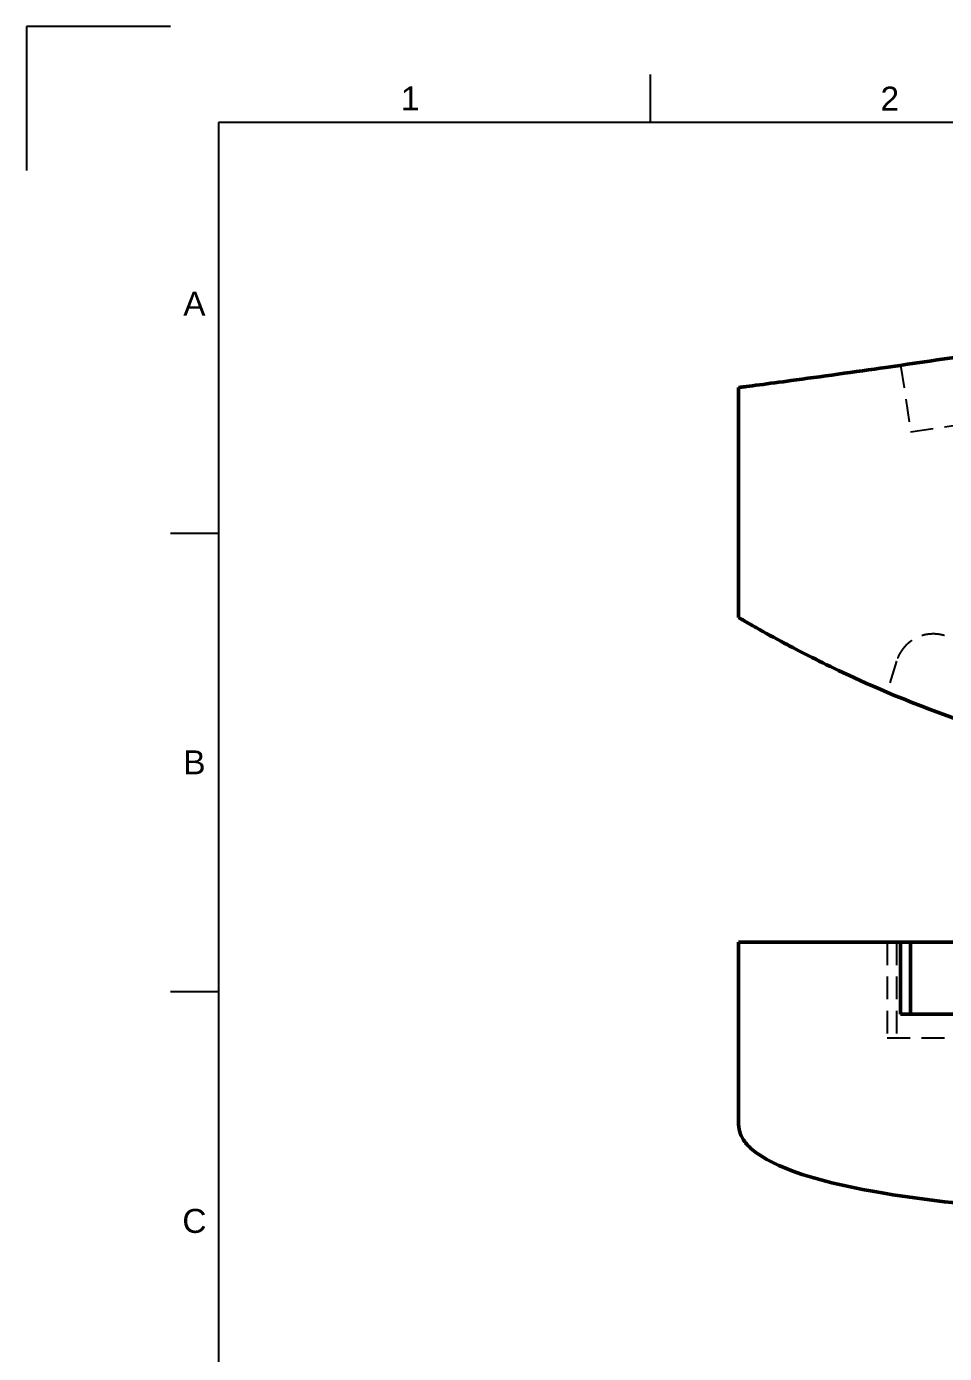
# Model space of a CAD drawing. Header units: millimetres. Extents: x 0 to 420, y 0 to 297.
# Drawn here: x 0 to 95.7, y 158.6 to 297 of the extents above; entities that cross this region are included whole.
import ezdxf
from ezdxf.enums import TextEntityAlignment as Align

# ---------------------------------------------------------------- set-up
doc = ezdxf.new("R2010")
doc.units = ezdxf.units.MM
doc.header["$LTSCALE"] = 0.75
doc.linetypes.add('HIDDEN2', pattern=[4.7625, 3.175, -1.5875])
for name, color, linetype, lineweight in [('Border', 7, 'Continuous', 25), ('Sichtbar', 7, 'Continuous', 50), ('Verdeckt', 7, 'HIDDEN2', 25)]:
    doc.layers.add(name, color=color, linetype=linetype, lineweight=lineweight)
doc.styles.add('FusionTitle', font='arial.ttf')

# ---------------------------------------------------------------- blocks, each defined once
blk = doc.blocks.new('ISO_A3_SHEET')
at = {"layer": 'Border'}
for p, q in [((65, 292), (65, 287)), ((410, 287), (20, 287)), ((20, 287), (20, 10)), ((15, 244.16666), (20, 244.16666)), ((15, 196.33333), (20, 196.33333))]:
    blk.add_line(p, q, dxfattribs=at)
at = {"layer": 'Defpoints'}
for p, q in [((15, 297), (0, 297)), ((0, 297), (0, 282))]:
    blk.add_line(p, q, dxfattribs=at)
at = {"layer": 'Border', "style": 'FusionTitle'}
for s, p in [('1', (40, 289.5)), ('2', (90, 289.5)), ('A', (17.5, 268.08333)), ('B', (17.5, 220.25)), ('C', (17.5, 172.41667))]:
    blk.add_text(s, height=2.5, dxfattribs=at).set_placement(p, align=Align.MIDDLE)

msp = doc.modelspace()

# ---------------------------------------------------------------- linework, layer by layer
at = {"layer": 'Sichtbar', "extrusion": (0, 1, 2.967e-13)}
msp.add_line((74.24, 235.35, 4.5), (74.24, 259.35, 4.5), dxfattribs=at)
at = {"layer": 'Sichtbar'}
for p, q in [((74.24, 201.49, 14.4), (74.24, 182.48, 14.4)), ((91.13, 201.49, 16.72), (92.16, 201.49, 9.78)), ((92.16, 201.49, 9.78), (110.19, 201.49, 12.47)), ((92.16, 201.49, 9.78), (92.16, 193.99, 9.78))]:
    msp.add_line(p, q, dxfattribs=at)
for points, knots in [([(74.24, 259.35, 4.5), (74.24, 259.35, 4.86), (74.31, 259.35, 5.21), (74.59, 259.39, 5.9), (74.81, 259.42, 6.23), (75.44, 259.5, 6.97), (75.92, 259.56, 7.36), (77.4, 259.76, 8.36), (78.6, 259.92, 8.89), (82.7, 260.47, 10.42), (86.46, 261, 11.2), (97.4, 262.56, 13.01), (106.93, 264, 13.66), (123.05, 266.42, 14.37), (131.7, 267.71, 14.49), (140.07, 268.9, 14.49)], [0, 0, 0, 0, 0.216363, 0.216363, 0.44986, 0.44986, 0.806166, 0.806166, 1.526382, 1.526382, 3.46699, 3.46699, 8.309214, 8.309214, 13.420695, 13.420695, 13.420695, 13.420695]), ([(124.16, 216.19, 14.32), (124.16, 216.19, 14.32), (124.12, 216.2, 14.31), (114.41, 219.18, 14.08), (105.49, 221.68, 13.63), (91.35, 226.75, 12.11), (87.35, 228.55, 11.38), (82.4, 230.91, 10.22), (80.52, 231.88, 9.65), (78.02, 233.21, 8.62), (76.96, 233.79, 8.11), (75.61, 234.55, 7.11), (75.13, 234.83, 6.67), (74.62, 235.13, 5.91), (74.48, 235.21, 5.66), (74.29, 235.32, 5.1), (74.24, 235.35, 4.8), (74.24, 235.35, 4.5)], [0, 0, 0, 0, 0.003958, 0.003958, 0.381482, 0.381482, 0.665043, 0.665043, 0.89835, 0.89835, 1.048459, 1.048459, 1.132632, 1.132632, 1.17033, 1.17033, 1.208952, 1.208952, 1.208952, 1.208952]), ([(74.24, 182.48, 14.4), (74.24, 182.12, 14.4), (74.31, 181.78, 14.41), (74.59, 181.08, 14.45), (74.81, 180.75, 14.48), (75.44, 180.01, 14.56), (75.92, 179.62, 14.62), (77.4, 178.63, 14.81), (78.6, 178.09, 14.97), (82.7, 176.56, 15.53), (86.46, 175.79, 16.05), (97.4, 173.97, 17.62), (106.93, 173.32, 19.06), (123.05, 172.62, 21.48), (131.7, 172.49, 22.77), (140.07, 172.49, 23.96)], [0, 0, 0, 0, 0.216363, 0.216363, 0.44986, 0.44986, 0.806166, 0.806166, 1.526382, 1.526382, 3.46699, 3.46699, 8.309214, 8.309214, 13.420695, 13.420695, 13.420695, 13.420695])]:
    msp.add_open_spline(points, degree=3, knots=knots, dxfattribs=at)
at = {"layer": 'Sichtbar', "extrusion": (0, 1, 0)}
for points in [[(74.24, 201.49, 14.4), (79.73, 201.49, 15.11), (85.37, 201.49, 15.89), (91.13, 201.49, 16.72)], [(118.4, 193.99, 20.78), (109.04, 193.99, 19.38), (100.06, 193.99, 18.01), (91.13, 193.99, 16.72)]]:
    msp.add_open_spline(points, degree=3, dxfattribs=at)
at = {"layer": 'Sichtbar'}
msp.add_open_spline([(91.13, 193.99, 16.72), (91.13, 196.49, 16.72), (91.13, 198.99, 16.72), (91.13, 201.49, 16.72)], degree=3, dxfattribs=at)
at = {"layer": 'Verdeckt', "extrusion": (0, 1, 2.967e-13)}
for p, q in [((91.13, 261.67, -7.01), (92.16, 254.73, -7.01)), ((92.16, 254.73, -7.01), (121.83, 259.15, -7.01)), ((90.7, 230.81, -4.51), (89.71, 227.57, -4.51))]:
    msp.add_line(p, q, dxfattribs=at)
at = {"layer": 'Verdeckt'}
for p, q in [((74.24, 201.49, -9.6), (74.24, 182.48, -9.6)), ((90.7, 201.49, -14.13), (90.7, 191.49, -14.13)), ((90.7, 191.49, -14.13), (89.71, 191.49, -17.38))]:
    msp.add_line(p, q, dxfattribs=at)
for points, knots in [([(95.7, 233.47, -4.51), (95.61, 233.5, -4.51), (95.43, 233.54, -4.51), (95.17, 233.59, -4.51), (94.9, 233.63, -4.51), (94.64, 233.64, -4.51), (94.38, 233.64, -4.51), (94.12, 233.62, -4.51), (93.86, 233.59, -4.51), (93.61, 233.54, -4.51), (93.36, 233.47, -4.51), (93.12, 233.38, -4.51), (92.88, 233.29, -4.51), (92.65, 233.17, -4.51), (92.43, 233.05, -4.51), (92.21, 232.9, -4.51), (92.01, 232.75, -4.51), (91.81, 232.58, -4.51), (91.66, 232.43, -4.51), (91.54, 232.3, -4.51), (91.46, 232.21, -4.51), (91.38, 232.1, -4.51), (91.3, 232, -4.51), (91.22, 231.89, -4.51), (91.15, 231.78, -4.51), (91.09, 231.69, -4.51), (91.05, 231.61, -4.51), (91.01, 231.56, -4.51), (90.98, 231.5, -4.51), (90.95, 231.44, -4.51), (90.92, 231.38, -4.51), (90.9, 231.32, -4.51), (90.87, 231.26, -4.51), (90.85, 231.21, -4.51), (90.83, 231.16, -4.51), (90.82, 231.13, -4.51), (90.8, 231.1, -4.51), (90.79, 231.07, -4.51), (90.78, 231.04, -4.51), (90.77, 231.01, -4.51), (90.76, 230.99, -4.51), (90.76, 230.97, -4.51), (90.75, 230.96, -4.51), (90.74, 230.94, -4.51), (90.74, 230.93, -4.51), (90.73, 230.91, -4.51), (90.73, 230.9, -4.51), (90.73, 230.88, -4.51), (90.72, 230.88, -4.51), (90.72, 230.87, -4.51), (90.72, 230.86, -4.51), (90.72, 230.85, -4.51), (90.71, 230.85, -4.51), (90.71, 230.84, -4.51), (90.71, 230.84, -4.51), (90.71, 230.84, -4.51), (90.71, 230.83, -4.51), (90.71, 230.83, -4.51), (90.71, 230.83, -4.51), (90.71, 230.82, -4.51), (90.71, 230.82, -4.51), (90.7, 230.82, -4.51), (90.7, 230.82, -4.51), (90.7, 230.82, -4.51), (90.7, 230.82, -4.51), (90.7, 230.81, -4.51), (90.7, 230.81, -4.51), (90.7, 230.81, -4.51), (90.7, 230.81, -4.51), (90.7, 230.81, -4.51), (90.7, 230.81, -4.51), (90.7, 230.81, -4.51), (90.7, 230.81, -4.51), (90.7, 230.81, -4.51), (90.7, 230.81, -4.51), (90.7, 230.81, -4.51), (90.7, 230.81, -4.51), (90.7, 230.81, -4.51), (90.7, 230.81, -4.51), (90.7, 230.81, -4.51), (90.7, 230.81, -4.51), (90.7, 230.81, -4.51), (90.7, 230.81, -4.51)], [-1.25605, -1.25605, -1.25605, -1.25605, -1.201423, -1.14751, -1.094194, -1.041376, -0.988965, -0.936884, -0.885066, -0.833451, -0.781991, -0.730639, -0.679357, -0.62811, -0.576862, -0.525579, -0.474225, -0.42276, -0.371141, -0.345254, -0.319309, -0.293298, -0.267213, -0.241044, -0.214784, -0.188421, -0.175198, -0.161944, -0.14866, -0.135342, -0.121991, -0.108603, -0.095178, -0.081714, -0.074966, -0.068208, -0.06144, -0.05466, -0.047869, -0.041067, -0.037662, -0.034253, -0.030842, -0.027427, -0.02401, -0.020589, -0.017166, -0.015453, -0.013739, -0.012024, -0.010309, -0.008593, -0.007734, -0.006876, -0.006017, -0.005158, -0.004299, -0.00344, -0.00301, -0.00258, -0.00215, -0.00172, -0.001505, -0.00129, -0.001075, -0.00086, -0.000645, -0.000538, -0.00043, -0.000323, -0.000269, -0.000215, -0.000161, -0.000108, -0.000081, -0.000054, -0.00004, -0.000027, -0.000013, -0.000007, -0.000002, 0, 0, 0, 0]), ([(124.16, 172.67, -28.75), (124.16, 172.67, -28.75), (124.12, 172.67, -28.74), (114.41, 172.9, -25.76), (105.49, 173.35, -23.27), (91.35, 174.87, -18.2), (87.35, 175.61, -16.39), (82.4, 176.76, -14.04), (80.52, 177.33, -13.07), (78.02, 178.36, -11.73), (76.96, 178.87, -11.15), (75.61, 179.87, -10.39), (75.13, 180.31, -10.11), (74.62, 181.07, -9.82), (74.48, 181.33, -9.74), (74.29, 181.89, -9.63), (74.24, 182.18, -9.6), (74.24, 182.48, -9.6)], [0, 0, 0, 0, 0.003958, 0.003958, 0.381482, 0.381482, 0.665043, 0.665043, 0.89835, 0.89835, 1.048459, 1.048459, 1.132632, 1.132632, 1.17033, 1.17033, 1.208952, 1.208952, 1.208952, 1.208952])]:
    msp.add_open_spline(points, degree=3, knots=knots, dxfattribs=at)
msp.add_open_spline([(89.71, 201.49, -17.38), (89.71, 198.15, -17.38), (89.71, 194.82, -17.38), (89.71, 191.49, -17.38)], degree=3, dxfattribs=at)
at = {"layer": 'Verdeckt', "extrusion": (0, 1, 0)}
msp.add_open_spline([(95.7, 191.49, -11.48), (95.61, 191.49, -11.45), (95.43, 191.49, -11.4), (95.17, 191.49, -11.35), (94.9, 191.49, -11.32), (94.64, 191.49, -11.3), (94.38, 191.49, -11.3), (94.12, 191.49, -11.32), (93.86, 191.49, -11.36), (93.61, 191.49, -11.41), (93.36, 191.49, -11.48), (93.12, 191.49, -11.56), (92.88, 191.49, -11.66), (92.65, 191.49, -11.77), (92.43, 191.49, -11.9), (92.21, 191.49, -12.04), (92.01, 191.49, -12.19), (91.81, 191.49, -12.36), (91.66, 191.49, -12.51), (91.54, 191.49, -12.64), (91.46, 191.49, -12.74), (91.38, 191.49, -12.84), (91.3, 191.49, -12.94), (91.22, 191.49, -13.05), (91.15, 191.49, -13.16), (91.09, 191.49, -13.25), (91.05, 191.49, -13.33), (91.01, 191.49, -13.39), (90.98, 191.49, -13.45), (90.95, 191.49, -13.51), (90.92, 191.49, -13.57), (90.9, 191.49, -13.63), (90.87, 191.49, -13.69), (90.85, 191.49, -13.74), (90.83, 191.49, -13.78), (90.82, 191.49, -13.81), (90.8, 191.49, -13.84), (90.79, 191.49, -13.87), (90.78, 191.49, -13.91), (90.77, 191.49, -13.93), (90.76, 191.49, -13.95), (90.76, 191.49, -13.97), (90.75, 191.49, -13.99), (90.74, 191.49, -14), (90.74, 191.49, -14.02), (90.73, 191.49, -14.03), (90.73, 191.49, -14.05), (90.73, 191.49, -14.06), (90.72, 191.49, -14.07), (90.72, 191.49, -14.08), (90.72, 191.49, -14.08), (90.72, 191.49, -14.09), (90.71, 191.49, -14.1), (90.71, 191.49, -14.1), (90.71, 191.49, -14.1), (90.71, 191.49, -14.11), (90.71, 191.49, -14.11), (90.71, 191.49, -14.12), (90.71, 191.49, -14.12), (90.71, 191.49, -14.12), (90.71, 191.49, -14.12), (90.7, 191.49, -14.12), (90.7, 191.49, -14.13), (90.7, 191.49, -14.13), (90.7, 191.49, -14.13), (90.7, 191.49, -14.13), (90.7, 191.49, -14.13), (90.7, 191.49, -14.13), (90.7, 191.49, -14.13), (90.7, 191.49, -14.13), (90.7, 191.49, -14.13), (90.7, 191.49, -14.13), (90.7, 191.49, -14.13), (90.7, 191.49, -14.13), (90.7, 191.49, -14.13), (90.7, 191.49, -14.13), (90.7, 191.49, -14.13), (90.7, 191.49, -14.13), (90.7, 191.49, -14.13), (90.7, 191.49, -14.13), (90.7, 191.49, -14.13), (90.7, 191.49, -14.13), (90.7, 191.49, -14.13)], degree=3, knots=[-1.25605, -1.25605, -1.25605, -1.25605, -1.201423, -1.14751, -1.094194, -1.041376, -0.988965, -0.936884, -0.885066, -0.833451, -0.781991, -0.730639, -0.679357, -0.62811, -0.576862, -0.525579, -0.474225, -0.42276, -0.371141, -0.345254, -0.319309, -0.293298, -0.267213, -0.241044, -0.214784, -0.188421, -0.175198, -0.161944, -0.14866, -0.135342, -0.121991, -0.108603, -0.095178, -0.081714, -0.074966, -0.068208, -0.06144, -0.05466, -0.047869, -0.041067, -0.037662, -0.034253, -0.030842, -0.027427, -0.02401, -0.020589, -0.017166, -0.015453, -0.013739, -0.012024, -0.010309, -0.008593, -0.007734, -0.006876, -0.006017, -0.005158, -0.004299, -0.00344, -0.00301, -0.00258, -0.00215, -0.00172, -0.001505, -0.00129, -0.001075, -0.00086, -0.000645, -0.000538, -0.00043, -0.000323, -0.000269, -0.000215, -0.000161, -0.000108, -0.000081, -0.000054, -0.00004, -0.000027, -0.000013, -0.000007, -0.000002, 0, 0, 0, 0], dxfattribs=at)

# ---------------------------------------------------------------- block references
at = {"layer": 'Border'}
msp.add_blockref('ISO_A3_SHEET', (0, 0), dxfattribs=at)

doc.saveas('drawing.dxf')
